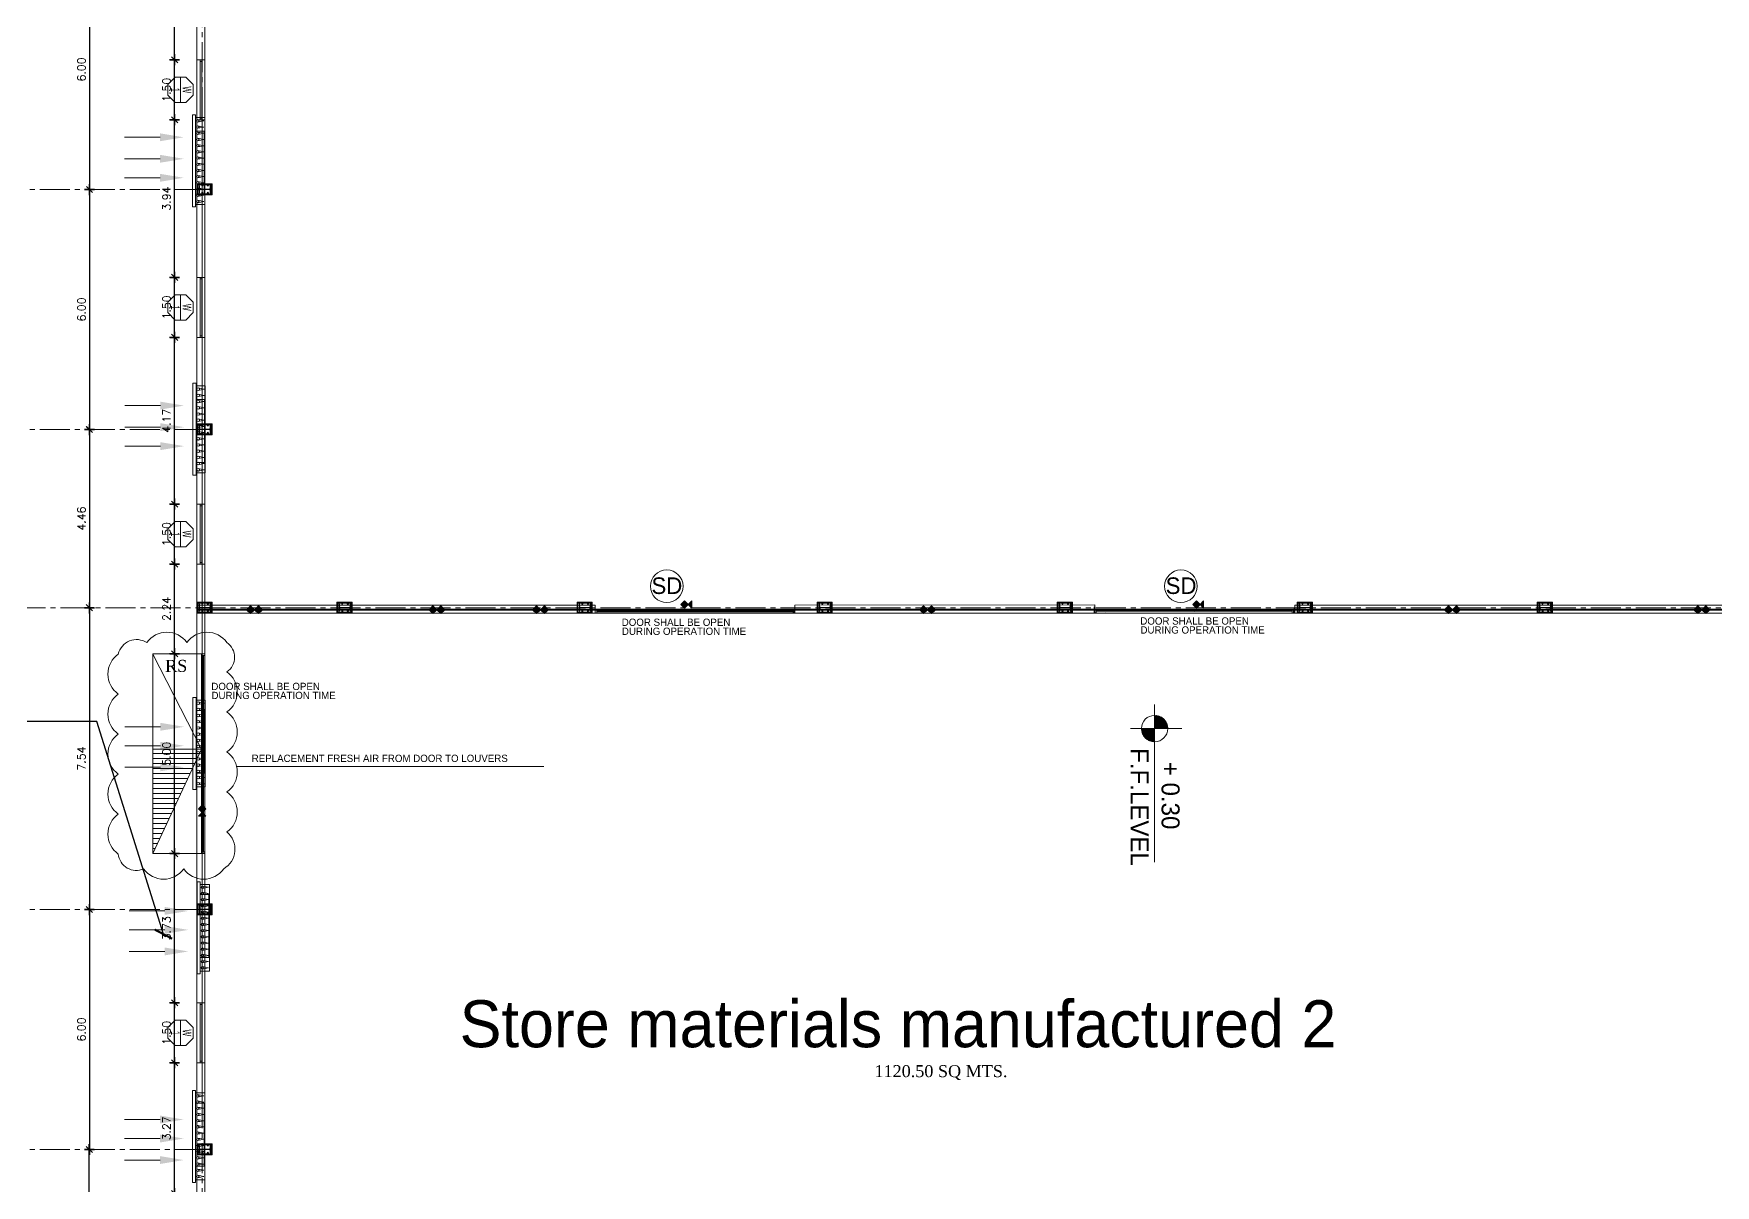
# Model space of a CAD drawing. Header units: inches. Extents: x -68096 to 69834, y -16833 to 17650.
# Drawn here: x 775.79 to 817.82, y 202.14 to 230.93 of the extents above; entities that cross this region are included whole.
import ezdxf
from ezdxf.enums import TextEntityAlignment as Align

# ---------------------------------------------------------------- set-up
doc = ezdxf.new("R2010")
doc.units = ezdxf.units.IN
doc.header["$MEASUREMENT"] = 0
doc.linetypes.add('CENTER2', pattern=[1.125, 0.75, -0.125, 0.125, -0.125])
doc.linetypes.add('HIDDEN', pattern=[0.375, 0.25, -0.125])
for name, color, linetype in [('1-EX-DUCT', 8, 'Continuous'), ('A-TEXT', 3, 'Continuous'), ('AC3', 2, 'Continuous'), ('AXES', 251, 'CENTER2'), ('DIAMENSION', 240, 'Continuous'), ('EAD', 20, 'Continuous'), ('ELEV', 37, 'Continuous'), ('FIXTURES', 1, 'Continuous'), ('H-DETL-TEXT', 3, 'Continuous'), ('LEVEL', 1, 'Continuous'), ('STAIR', 1, 'Continuous'), ('TEXT', 23, 'Continuous'), ('TILES', 1, 'Continuous'), ('wall plan', 40, 'Continuous'), ('WINC', 2, 'Continuous'), ('WINDOW', 30, 'Continuous')]:
    doc.layers.add(name, color=color, linetype=linetype)
for name, color, linetype, lineweight in [('A-FIX', 1, 'Continuous', 18), ('ELE 6', 14, 'Continuous', 15), ('FIRE EMERGENCY LIGHT', 211, 'Continuous', 30), ('FPS', 172, 'Continuous', 60), ('TEXT30', 62, 'Continuous', 25)]:
    doc.layers.add(name, color=color, linetype=linetype, lineweight=lineweight)
doc.styles.add('Browallia', font='')
doc.styles.add('ISCOP3', font='swissc.ttf')
doc.styles.add('MAHER_TIMES', font='times.ttf')
doc.styles.add('ROMANS', font='romans.shx')
doc.styles.add('ROMANT', font='romant.shx')
doc.styles.get('Browallia').set_extended_font_data('BrowalliaUPC')
doc.dimstyles.new('100', dxfattribs={"dimtxt": 0.2, "dimasz": 0.035, "dimexe": 0, "dimexo": 0, "dimgap": 0.1, "dimtad": 1, "dimzin": 0, "dimdsep": 46, "dimtxsty": 'ROMANS', "dimblk": 'J2', "dimblk1": 'J2', "dimblk2": 'J2', "dimsah": 1, "dimcen": 0, "dimse1": 1, "dimse2": 1, "dimclrd": 1, "dimclre": 1, "dimclrt": 6, "dimadec": 0, "dimazin": 0, "dimtfac": 0.9, "dimtix": 1, "dimtmove": 2, "dimatfit": 3, "dimldrblk": 'J2', "dimfxl": 1, "dimtolj": 1, "dimtzin": 0, "dimarcsym": 0})
doc.dimstyles.new('sketch dim', dxfattribs={"dimtxt": 0.15, "dimasz": 0.109, "dimexe": 0.15, "dimexo": 0.1, "dimgap": 0.09, "dimtad": 1, "dimzin": 0, "dimdsep": 46, "dimtxsty": 'ROMANT', "dimblk": 'ARCHTICK', "dimcen": 0.05, "dimdle": 0.15, "dimclrd": 256, "dimclre": 256, "dimclrt": 4, "dimadec": 0, "dimazin": 0, "dimtfac": 1, "dimtix": 1, "dimtofl": 0, "dimtmove": 2, "dimatfit": 3, "dimldrblk": 'ARCHTICK', "dimfxl": 0.15, "dimtolj": 1, "dimtzin": 0, "dimarcsym": 0})

# ---------------------------------------------------------------- blocks, each defined once
blk = doc.blocks.new('FGFGFGGFH')
at = {"layer": 'ELEV', "lineweight": 5, "ltscale": 10}
blk.add_hatch(color=256, dxfattribs=at).paths.add_polyline_path([(240487.056, 378767.641), (240487.056, 378767.596, -0.414214), (240487.036, 378767.576), (240486.836, 378767.576, -0.414214), (240486.816, 378767.596), (240486.816, 378767.641, 0.414214), (240486.796, 378767.661), (240486.786, 378767.661), (240486.786, 378767.461), (240486.796, 378767.461, 0.414214), (240486.816, 378767.481), (240486.816, 378767.526, -0.414214), (240486.836, 378767.546), (240487.036, 378767.546, -0.414214), (240487.056, 378767.526), (240487.056, 378767.481, 0.414214), (240487.076, 378767.461), (240487.086, 378767.461), (240487.086, 378767.661), (240487.076, 378767.661, 0.414214)])
at = {"lineweight": 5}
for p, q in [((240486.752, 378767.701), (240487.132, 378767.701)), ((240486.752, 378767.429), (240486.752, 378767.701)), ((240487.132, 378767.701), (240487.132, 378767.429)), ((240487.132, 378767.429), (240486.752, 378767.429)), ((240486.775, 378767.677), (240487.109, 378767.677)), ((240486.775, 378767.452), (240486.775, 378767.677)), ((240487.109, 378767.452), (240486.775, 378767.452)), ((240487.109, 378767.677), (240487.109, 378767.452))]:
    blk.add_line(p, q, dxfattribs=at)
at = {"linetype": 'HIDDEN', "lineweight": 5}
for p, q in [((240486.76, 378767.693), (240487.124, 378767.693)), ((240486.76, 378767.436), (240486.76, 378767.693)), ((240487.124, 378767.436), (240486.76, 378767.436)), ((240486.767, 378767.685), (240487.117, 378767.685)), ((240486.767, 378767.444), (240486.767, 378767.685)), ((240487.117, 378767.444), (240486.767, 378767.444)), ((240487.117, 378767.685), (240487.117, 378767.444)), ((240487.124, 378767.693), (240487.124, 378767.436))]:
    blk.add_line(p, q, dxfattribs=at)
at = {"lineweight": 5}
for centre in [(240486.86, 378767.651), (240486.86, 378767.465), (240486.999, 378767.651), (240487, 378767.463)]:
    blk.add_circle(centre, 0.0141, dxfattribs=at)
blk = doc.blocks.new('J2')
for p, q in [((-4, 0), (0, 0)), ((-2.2, -2.2), (2.2, 2.2)), ((0, 3.5), (0, -3.6)), ((0, 0), (3.8, 0))]:
    blk.add_line(p, q)
blk = doc.blocks.new('*D116')
at = {"color": 251, "lineweight": -2, "transparency": 16777216}
blk.add_line((775.521, 184.937), (775.521, 248.225), dxfattribs=at)
at = {"layer": 'Defpoints', "color": 0, "transparency": 16777216}
for p in [(775.521, 248.26), (780.352, 248.26), (780.352, 184.902)]:
    blk.add_point(p, dxfattribs=at)
at = {"color": 251, "lineweight": -2, "transparency": 16777216, "xscale": 0.035, "yscale": 0.035, "zscale": 0.035}
for p, rotation in [((775.521, 248.26), 90), ((775.521, 184.902), 270)]:
    blk.add_blockref('J2', p, dxfattribs=dict(at, rotation=rotation))
at = {"color": 251, "lineweight": 0, "transparency": 16777216, "insert": (775.321, 216.581), "char_height": 0.2, "attachment_point": 5, "rotation": 90, "style": 'ROMANS'}
blk.add_mtext('\\A1;63.36', dxfattribs=at)
blk = doc.blocks.new('*D120')
at = {"color": 251, "lineweight": -2, "transparency": 16777216}
blk.add_line((777.187, 233.002), (777.187, 227.072), dxfattribs=at)
at = {"layer": 'Defpoints', "color": 0, "transparency": 16777216}
for p in [(776.415, 233.037), (776.271, 227.037), (777.187, 227.037)]:
    blk.add_point(p, dxfattribs=at)
at = {"color": 251, "lineweight": -2, "transparency": 16777216, "xscale": 0.035, "yscale": 0.035, "zscale": 0.035}
for p, rotation in [((777.187, 233.037), 90), ((777.187, 227.037), 270)]:
    blk.add_blockref('J2', p, dxfattribs=dict(at, rotation=rotation))
at = {"color": 251, "lineweight": 0, "transparency": 16777216, "insert": (776.987, 230.037), "char_height": 0.2, "attachment_point": 5, "rotation": 90, "style": 'ROMANS'}
blk.add_mtext('\\A1;6.00', dxfattribs=at)
blk = doc.blocks.new('*D121')
at = {"color": 251, "lineweight": -2, "transparency": 16777216}
blk.add_line((777.188, 227.002), (777.188, 221.072), dxfattribs=at)
at = {"layer": 'Defpoints', "color": 0, "transparency": 16777216}
for p in [(776.271, 227.037), (776.016, 221.037), (777.188, 221.037)]:
    blk.add_point(p, dxfattribs=at)
at = {"color": 251, "lineweight": -2, "transparency": 16777216, "xscale": 0.035, "yscale": 0.035, "zscale": 0.035}
for p, rotation in [((777.188, 227.037), 90), ((777.188, 221.037), 270)]:
    blk.add_blockref('J2', p, dxfattribs=dict(at, rotation=rotation))
at = {"color": 251, "lineweight": 0, "transparency": 16777216, "insert": (776.988, 224.037), "char_height": 0.2, "attachment_point": 5, "rotation": 90, "style": 'ROMANS'}
blk.add_mtext('\\A1;6.00', dxfattribs=at)
blk = doc.blocks.new('*D122')
at = {"color": 251, "lineweight": -2, "transparency": 16777216}
blk.add_line((777.185, 221.002), (777.185, 216.615), dxfattribs=at)
at = {"layer": 'Defpoints', "color": 0, "transparency": 16777216}
for p in [(776.016, 221.037), (776.55, 216.58), (777.185, 216.58)]:
    blk.add_point(p, dxfattribs=at)
at = {"color": 251, "lineweight": -2, "transparency": 16777216, "xscale": 0.035, "yscale": 0.035, "zscale": 0.035}
for p, rotation in [((777.185, 221.037), 90), ((777.185, 216.58), 270)]:
    blk.add_blockref('J2', p, dxfattribs=dict(at, rotation=rotation))
at = {"color": 251, "lineweight": 0, "transparency": 16777216, "insert": (776.985, 218.809), "char_height": 0.2, "attachment_point": 5, "rotation": 90, "style": 'ROMANS'}
blk.add_mtext('\\A1;4.46', dxfattribs=at)
blk = doc.blocks.new('*D123')
at = {"color": 251, "lineweight": -2, "transparency": 16777216}
blk.add_line((777.185, 216.545), (777.185, 209.072), dxfattribs=at)
at = {"layer": 'Defpoints', "color": 0, "transparency": 16777216}
for p in [(776.55, 216.58), (776.524, 209.037), (777.185, 209.037)]:
    blk.add_point(p, dxfattribs=at)
at = {"color": 251, "lineweight": -2, "transparency": 16777216, "xscale": 0.035, "yscale": 0.035, "zscale": 0.035}
for p, rotation in [((777.185, 216.58), 90), ((777.185, 209.037), 270)]:
    blk.add_blockref('J2', p, dxfattribs=dict(at, rotation=rotation))
at = {"color": 251, "lineweight": 0, "transparency": 16777216, "insert": (776.985, 212.809), "char_height": 0.2, "attachment_point": 5, "rotation": 90, "style": 'ROMANS'}
blk.add_mtext('\\A1;7.54', dxfattribs=at)
blk = doc.blocks.new('*D124')
at = {"color": 251, "lineweight": -2, "transparency": 16777216}
blk.add_line((777.185, 209.002), (777.185, 203.072), dxfattribs=at)
at = {"layer": 'Defpoints', "color": 0, "transparency": 16777216}
for p in [(776.524, 209.037), (777.185, 203.037), (862.269, 203.037)]:
    blk.add_point(p, dxfattribs=at)
at = {"color": 251, "lineweight": -2, "transparency": 16777216, "xscale": 0.035, "yscale": 0.035, "zscale": 0.035}
for p, rotation in [((777.185, 209.037), 90), ((777.185, 203.037), 270)]:
    blk.add_blockref('J2', p, dxfattribs=dict(at, rotation=rotation))
at = {"color": 251, "lineweight": 0, "transparency": 16777216, "insert": (776.985, 206.037), "char_height": 0.2, "attachment_point": 5, "rotation": 90, "style": 'ROMANS'}
blk.add_mtext('\\A1;6.00', dxfattribs=at)
blk = doc.blocks.new('*D139')
at = {"color": 251, "lineweight": -2, "transparency": 16777216}
blk.add_line((779.315, 201.965), (779.315, 205.166), dxfattribs=at)
at = {"layer": 'Defpoints', "color": 0, "transparency": 16777216}
for p in [(779.315, 205.201), (779.873, 205.201), (779.873, 201.93)]:
    blk.add_point(p, dxfattribs=at)
at = {"color": 251, "lineweight": -2, "transparency": 16777216, "xscale": 0.035, "yscale": 0.035, "zscale": 0.035}
for p, rotation in [((779.315, 205.201), 90), ((779.315, 201.93), 270)]:
    blk.add_blockref('J2', p, dxfattribs=dict(at, rotation=rotation))
at = {"color": 251, "lineweight": 0, "transparency": 16777216, "insert": (779.115, 203.565), "char_height": 0.2, "attachment_point": 5, "rotation": 90, "style": 'ROMANS'}
blk.add_mtext('\\A1;3.27', dxfattribs=at)
blk = doc.blocks.new('*D140')
at = {"color": 251, "lineweight": -2, "transparency": 16777216}
blk.add_line((779.315, 205.236), (779.315, 206.666), dxfattribs=at)
at = {"layer": 'Defpoints', "color": 0, "transparency": 16777216}
for p in [(779.315, 206.701), (779.873, 206.701), (779.873, 205.201)]:
    blk.add_point(p, dxfattribs=at)
at = {"color": 251, "lineweight": -2, "transparency": 16777216, "xscale": 0.035, "yscale": 0.035, "zscale": 0.035}
for p, rotation in [((779.315, 206.701), 90), ((779.315, 205.201), 270)]:
    blk.add_blockref('J2', p, dxfattribs=dict(at, rotation=rotation))
at = {"color": 251, "lineweight": 0, "transparency": 16777216, "insert": (779.115, 205.951), "char_height": 0.2, "attachment_point": 5, "rotation": 90, "style": 'ROMANS'}
blk.add_mtext('\\A1;1.50', dxfattribs=at)
blk = doc.blocks.new('*D141')
at = {"color": 251, "lineweight": -2, "transparency": 16777216}
blk.add_line((779.315, 206.736), (779.315, 210.398), dxfattribs=at)
at = {"layer": 'Defpoints', "color": 0, "transparency": 16777216}
for p in [(779.315, 210.433), (779.678, 210.433), (779.873, 206.701)]:
    blk.add_point(p, dxfattribs=at)
at = {"color": 251, "lineweight": -2, "transparency": 16777216, "xscale": 0.035, "yscale": 0.035, "zscale": 0.035}
for p, rotation in [((779.315, 210.433), 90), ((779.315, 206.701), 270)]:
    blk.add_blockref('J2', p, dxfattribs=dict(at, rotation=rotation))
at = {"color": 251, "lineweight": 0, "transparency": 16777216, "insert": (779.115, 208.567), "char_height": 0.2, "attachment_point": 5, "rotation": 90, "style": 'ROMANS'}
blk.add_mtext('\\A1;3.73', dxfattribs=at)
blk = doc.blocks.new('*D142')
at = {"color": 251, "lineweight": -2, "transparency": 16777216}
blk.add_line((779.315, 210.468), (779.315, 215.393), dxfattribs=at)
at = {"layer": 'Defpoints', "color": 0, "transparency": 16777216}
for p in [(779.315, 215.428), (779.678, 215.428), (779.678, 210.433)]:
    blk.add_point(p, dxfattribs=at)
at = {"color": 251, "lineweight": -2, "transparency": 16777216, "xscale": 0.035, "yscale": 0.035, "zscale": 0.035}
for p, rotation in [((779.315, 215.428), 90), ((779.315, 210.433), 270)]:
    blk.add_blockref('J2', p, dxfattribs=dict(at, rotation=rotation))
at = {"color": 251, "lineweight": 0, "transparency": 16777216, "insert": (779.115, 212.93), "char_height": 0.2, "attachment_point": 5, "rotation": 90, "style": 'ROMANS'}
blk.add_mtext('\\A1;5.00', dxfattribs=at)
blk = doc.blocks.new('*D143')
at = {"color": 251, "lineweight": -2, "transparency": 16777216}
blk.add_line((779.315, 215.463), (779.315, 217.636), dxfattribs=at)
at = {"layer": 'Defpoints', "color": 0, "transparency": 16777216}
for p in [(779.315, 217.671), (779.873, 217.671), (779.678, 215.428)]:
    blk.add_point(p, dxfattribs=at)
at = {"color": 251, "lineweight": -2, "transparency": 16777216, "xscale": 0.035, "yscale": 0.035, "zscale": 0.035}
for p, rotation in [((779.315, 217.671), 90), ((779.315, 215.428), 270)]:
    blk.add_blockref('J2', p, dxfattribs=dict(at, rotation=rotation))
at = {"color": 251, "lineweight": 0, "transparency": 16777216, "insert": (779.115, 216.549), "char_height": 0.2, "attachment_point": 5, "rotation": 90, "style": 'ROMANS'}
blk.add_mtext('\\A1;2.24', dxfattribs=at)
blk = doc.blocks.new('*D144')
at = {"color": 251, "lineweight": -2, "transparency": 16777216}
blk.add_line((779.315, 217.706), (779.315, 219.136), dxfattribs=at)
at = {"layer": 'Defpoints', "color": 0, "transparency": 16777216}
for p in [(779.315, 219.171), (779.873, 219.171), (779.873, 217.671)]:
    blk.add_point(p, dxfattribs=at)
at = {"color": 251, "lineweight": -2, "transparency": 16777216, "xscale": 0.035, "yscale": 0.035, "zscale": 0.035}
for p, rotation in [((779.315, 219.171), 90), ((779.315, 217.671), 270)]:
    blk.add_blockref('J2', p, dxfattribs=dict(at, rotation=rotation))
at = {"color": 251, "lineweight": 0, "transparency": 16777216, "insert": (779.115, 218.421), "char_height": 0.2, "attachment_point": 5, "rotation": 90, "style": 'ROMANS'}
blk.add_mtext('\\A1;1.50', dxfattribs=at)
blk = doc.blocks.new('*D145')
at = {"color": 251, "lineweight": -2, "transparency": 16777216}
blk.add_line((779.315, 219.206), (779.315, 223.304), dxfattribs=at)
at = {"layer": 'Defpoints', "color": 0, "transparency": 16777216}
for p in [(779.315, 223.339), (779.873, 223.339), (779.873, 219.171)]:
    blk.add_point(p, dxfattribs=at)
at = {"color": 251, "lineweight": -2, "transparency": 16777216, "xscale": 0.035, "yscale": 0.035, "zscale": 0.035}
for p, rotation in [((779.315, 223.339), 90), ((779.315, 219.171), 270)]:
    blk.add_blockref('J2', p, dxfattribs=dict(at, rotation=rotation))
at = {"color": 251, "lineweight": 0, "transparency": 16777216, "insert": (779.115, 221.255), "char_height": 0.2, "attachment_point": 5, "rotation": 90, "style": 'ROMANS'}
blk.add_mtext('\\A1;4.17', dxfattribs=at)
blk = doc.blocks.new('*D146')
at = {"color": 251, "lineweight": -2, "transparency": 16777216}
blk.add_line((779.315, 223.374), (779.315, 224.804), dxfattribs=at)
at = {"layer": 'Defpoints', "color": 0, "transparency": 16777216}
for p in [(779.315, 224.839), (779.873, 224.839), (779.873, 223.339)]:
    blk.add_point(p, dxfattribs=at)
at = {"color": 251, "lineweight": -2, "transparency": 16777216, "xscale": 0.035, "yscale": 0.035, "zscale": 0.035}
for p, rotation in [((779.315, 224.839), 90), ((779.315, 223.339), 270)]:
    blk.add_blockref('J2', p, dxfattribs=dict(at, rotation=rotation))
at = {"color": 251, "lineweight": 0, "transparency": 16777216, "insert": (779.115, 224.089), "char_height": 0.2, "attachment_point": 5, "rotation": 90, "style": 'ROMANS'}
blk.add_mtext('\\A1;1.50', dxfattribs=at)
blk = doc.blocks.new('*D147')
at = {"color": 251, "lineweight": -2, "transparency": 16777216}
blk.add_line((779.315, 224.874), (779.315, 228.743), dxfattribs=at)
at = {"layer": 'Defpoints', "color": 0, "transparency": 16777216}
for p in [(779.315, 228.778), (779.873, 228.778), (779.873, 224.839)]:
    blk.add_point(p, dxfattribs=at)
at = {"color": 251, "lineweight": -2, "transparency": 16777216, "xscale": 0.035, "yscale": 0.035, "zscale": 0.035}
for p, rotation in [((779.315, 228.778), 90), ((779.315, 224.839), 270)]:
    blk.add_blockref('J2', p, dxfattribs=dict(at, rotation=rotation))
at = {"color": 251, "lineweight": 0, "transparency": 16777216, "insert": (779.115, 226.808), "char_height": 0.2, "attachment_point": 5, "rotation": 90, "style": 'ROMANS'}
blk.add_mtext('\\A1;3.94', dxfattribs=at)
blk = doc.blocks.new('*D148')
at = {"color": 251, "lineweight": -2, "transparency": 16777216}
blk.add_line((779.315, 228.813), (779.315, 230.243), dxfattribs=at)
at = {"layer": 'Defpoints', "color": 0, "transparency": 16777216}
for p in [(779.315, 230.278), (779.873, 230.278), (779.873, 228.778)]:
    blk.add_point(p, dxfattribs=at)
at = {"color": 251, "lineweight": -2, "transparency": 16777216, "xscale": 0.035, "yscale": 0.035, "zscale": 0.035}
for p, rotation in [((779.315, 230.278), 90), ((779.315, 228.778), 270)]:
    blk.add_blockref('J2', p, dxfattribs=dict(at, rotation=rotation))
at = {"color": 251, "lineweight": 0, "transparency": 16777216, "insert": (779.115, 229.528), "char_height": 0.2, "attachment_point": 5, "rotation": 90, "style": 'ROMANS'}
blk.add_mtext('\\A1;1.50', dxfattribs=at)
blk = doc.blocks.new('*D149')
at = {"color": 251, "lineweight": -2, "transparency": 16777216}
blk.add_line((779.315, 230.313), (779.315, 233.508), dxfattribs=at)
at = {"layer": 'Defpoints', "color": 0, "transparency": 16777216}
for p in [(779.315, 233.543), (779.57, 233.543), (779.873, 230.278)]:
    blk.add_point(p, dxfattribs=at)
at = {"color": 251, "lineweight": -2, "transparency": 16777216, "xscale": 0.035, "yscale": 0.035, "zscale": 0.035}
for p, rotation in [((779.315, 233.543), 90), ((779.315, 230.278), 270)]:
    blk.add_blockref('J2', p, dxfattribs=dict(at, rotation=rotation))
at = {"color": 251, "lineweight": 0, "transparency": 16777216, "insert": (779.115, 231.911), "char_height": 0.2, "attachment_point": 5, "rotation": 90, "style": 'ROMANS'}
blk.add_mtext('\\A1;3.27', dxfattribs=at)
blk = doc.blocks.new('*D217')
at = {"color": 251, "lineweight": -2, "transparency": 16777216}
blk.add_line((777.183, 197.072), (777.183, 203.002), dxfattribs=at)
at = {"layer": 'Defpoints', "color": 0, "transparency": 16777216}
for p in [(776.704, 203.037), (777.183, 203.037), (776.702, 197.037)]:
    blk.add_point(p, dxfattribs=at)
at = {"color": 251, "lineweight": -2, "transparency": 16777216, "xscale": 0.035, "yscale": 0.035, "zscale": 0.035}
for p, rotation in [((777.183, 203.037), 90), ((777.183, 197.037), 270)]:
    blk.add_blockref('J2', p, dxfattribs=dict(at, rotation=rotation))
at = {"color": 251, "lineweight": 0, "transparency": 16777216, "insert": (776.983, 200.037), "char_height": 0.2, "attachment_point": 5, "rotation": 90, "style": 'ROMANS'}
blk.add_mtext('\\A1;6.00', dxfattribs=at)
blk = doc.blocks.new('F.A.L.')
at = {"layer": 'AC3', "color": 1, "linetype": 'Continuous', "lineweight": 0}
for p, q in [((-733, 411), (-1441, 411)), ((-733, 34), (-1441, 34)), ((-733, -394), (-1441, -394))]:
    blk.add_line(p, q, dxfattribs=at)
for points in [[(-733, 490), (-733, 333), (-263, 411)], [(-733, 112), (-733, -45), (-263, 34)], [(-733, -316), (-733, -472), (-263, -394)]]:
    blk.add_solid(points, dxfattribs=at)
at = {"layer": 'ELE 6', "lineweight": 0}
blk.add_lwpolyline([(-26, -513), (-26, 737), (141, 737), (141, -513), (-26, -513)], dxfattribs=at)
at = {"layer": 'H-DETL-TEXT', "color": 12, "lineweight": 0}
blk.add_lwpolyline([(-88, -837), (-26, -837), (-26, 991), (-88, 991)], close=True, dxfattribs=at)
for points in [[(-26, -785), (159, -785), (159, 939), (-26, 939)], [(16, 906), (139, 881), (16, 856)], [(16, 783), (139, 758), (16, 733)], [(16, 659), (139, 635), (16, 610)], [(16, 536), (139, 512), (16, 487)], [(16, 413), (139, 388), (16, 364)], [(16, 290), (139, 265), (16, 241)], [(16, 167), (139, 142), (16, 118)], [(16, 44), (139, 19), (16, -6)], [(16, -79), (139, -104), (16, -129)], [(16, -203), (139, -227), (16, -252)], [(16, -326), (139, -350), (16, -375)], [(16, -449), (139, -474), (16, -498)], [(16, -572), (139, -597), (16, -621)], [(16, -695), (139, -720), (16, -744)]]:
    blk.add_lwpolyline(points, dxfattribs=at)
for centre in [(16, 881), (16, 758), (16, 635), (16, 512), (16, 388), (16, 265), (16, 142), (16, 19), (16, -104), (16, -227), (16, -350), (16, -474), (16, -597), (16, -720)]:
    blk.add_circle(centre, 24.6, dxfattribs=at)
blk = doc.blocks.new('_ARCHTICK')
at = {"color": 0, "linetype": 'ByBlock', "const_width": 0.15}
blk.add_lwpolyline([(-0.5, -0.5), (0.5, 0.5)], dxfattribs=at)

msp = doc.modelspace()

# ---------------------------------------------------------------- hatches: boundary and pattern name
at = {"layer": 'FIRE EMERGENCY LIGHT', "lineweight": 0, "true_color": 0x636466}
for points in [[(781.11535, 216.53123), (781.2134, 216.43318), (781.31145, 216.53123), (781.2134, 216.62929)], [(781.31145, 216.53123), (781.40951, 216.62929), (781.50756, 216.53123), (781.40951, 216.43318)], [(785.67448, 216.53123), (785.77253, 216.43318), (785.87059, 216.53123), (785.77253, 216.62929)], [(785.87059, 216.53123), (785.96864, 216.62929), (786.06669, 216.53123), (785.96864, 216.43318)], [(788.26239, 216.53123), (788.36044, 216.43318), (788.4585, 216.53123), (788.36044, 216.62929)], [(788.4585, 216.53123), (788.55655, 216.62929), (788.6546, 216.53123), (788.55655, 216.43318)], [(792.05724, 216.57215), (792.14782, 216.66274), (792.05724, 216.75332), (791.96665, 216.66274)], [(792.2384, 216.57215), (792.2384, 216.75332), (792.14782, 216.66274)], [(797.93681, 216.53123), (798.03486, 216.43318), (798.13291, 216.53123), (798.03486, 216.62929)], [(798.13291, 216.53123), (798.23097, 216.62929), (798.32902, 216.53123), (798.23097, 216.43318)], [(804.85242, 216.57321), (804.943, 216.66379), (804.85242, 216.75438), (804.76183, 216.66379)], [(805.03358, 216.57321), (805.03358, 216.75438), (804.943, 216.66379)], [(811.05561, 216.53123), (811.15366, 216.43318), (811.25172, 216.53123), (811.15366, 216.62929)], [(811.25172, 216.53123), (811.34977, 216.62929), (811.44782, 216.53123), (811.34977, 216.43318)], [(817.28853, 216.53123), (817.38658, 216.43318), (817.48464, 216.53123), (817.38658, 216.62929)], [(817.48464, 216.53123), (817.58269, 216.62929), (817.68075, 216.53123), (817.58269, 216.43318)], [(779.91383, 211.54961), (780.00442, 211.45903), (780.095, 211.54961), (780.00442, 211.6402)], [(779.91383, 211.36845), (780.095, 211.36845), (780.00442, 211.45903)]]:
    msp.add_hatch(color=251, dxfattribs=at).paths.add_polyline_path(points)
at = {"layer": 'LEVEL', "lineweight": 0, "true_color": 0x636466}
h = msp.add_hatch(dxfattribs=at)
h.set_pattern_fill('ANSI31', color=251, scale=0.1, angle=-90, style=0)
h.set_pattern_definition([(315, (802.779545, 397.307648), (0.0088388348, 0.0088388348), [])])
h.paths.add_polyline_path([(803.80794, 213.55896), (804.13687, 213.55896, 0.41421356), (803.80794, 213.88789)])
h.paths.add_polyline_path([(803.80794, 213.23003), (803.80794, 213.55896), (803.47901, 213.55896, 0.41421356)])
at = {"layer": 'TILES', "lineweight": 0, "ltscale": 10, "true_color": 0x636466}
h = msp.add_hatch(dxfattribs=at)
h.set_pattern_fill('ANSI31', color=251, angle=135, style=0)
h.set_pattern_definition([(180, (779.98345, 210.43259), (6e-12, -0.125), [])])
h.paths.add_polyline_path([(778.77183, 213.04187), (778.77183, 210.43259), (778.77213, 210.43259), (779.98345, 213.04187)])

# ---------------------------------------------------------------- linework, layer by layer
at = {"color": 251, "lineweight": 0, "true_color": 0x636466}
for p, q in [((789.82342, 216.64489), (779.87345, 216.64489)), ((802.31438, 216.65489), (794.81855, 216.64489)), ((826.37652, 216.64489), (807.30951, 216.64489)), ((855.37307, 216.44489), (779.87345, 216.44489))]:
    msp.add_line(p, q, dxfattribs=at)
at = {"color": 1, "lineweight": 0}
msp.add_line((780.86628, 212.61063), (788.54478, 212.61063), dxfattribs=at)
at = {"color": 251, "lineweight": 0, "true_color": 0x636466}
for points in [[(803.14324, 184.90211), (779.87345, 184.90211), (779.87345, 248.25987), (817.57963, 248.25987)], [(780.07345, 191.17433), (780.07345, 248.05987), (817.53963, 248.05987)], [(789.82342, 216.64489), (789.82342, 216.44489), (794.81855, 216.44489), (794.81855, 216.64489)], [(802.31438, 216.65489), (802.31438, 216.45489), (807.30951, 216.44489), (807.30951, 216.64489)]]:
    msp.add_lwpolyline(points, dxfattribs=at)
for points in [[(779.87345, 248.25987), (855.7532, 248.25987), (855.7532, 184.90211), (779.87345, 184.90211)], [(780.07345, 248.05987), (855.5532, 248.05987), (855.5532, 185.10211), (780.07345, 185.10211)]]:
    msp.add_lwpolyline(points, close=True, dxfattribs=at)
at = {"lineweight": 0}
msp.add_lwpolyline([(855.5532, 185.10211), (780.07345, 185.10211), (780.07345, 248.05987), (855.5532, 248.05987)], close=True, dxfattribs=at)
at = {"color": 4, "lineweight": 0}
msp.add_lwpolyline([(780.62143, 215.7081, 0.52056705), (779.62143, 215.7081, 0.52056705), (778.62143, 215.7081, 0.52056705), (777.90854, 215.421, 0.52056705), (777.90854, 214.421, 0.52056705), (777.90854, 213.421, 0.52056705), (777.90854, 212.421, 0.52056705), (777.90854, 211.421, 0.52056705), (777.90854, 210.421, 0.52056705), (778.5416, 210.05406, 0.52056705), (779.5416, 210.05406, 0.52056705), (780.5416, 210.05406, 0.52056705), (780.62143, 210.97423, 0.52056705), (780.62143, 211.97423, 0.52056705), (780.62143, 212.97423, 0.52056705), (780.62143, 213.97423, 0.52056705), (780.62143, 214.97423, 0.52056705)], format="xyb", close=True, dxfattribs=at)
at = {"layer": 'A-FIX', "color": 251, "lineweight": 0, "true_color": 0x636466}
for p, q in [((789.82342, 216.44489), (789.82342, 216.53489)), ((789.86842, 216.53489), (789.82342, 216.53489)), ((794.81855, 216.53489), (789.86842, 216.53489)), ((789.86842, 216.44489), (789.86842, 216.53489)), ((794.77355, 216.49922), (789.86842, 216.49922)), ((794.77355, 216.48055), (789.86842, 216.48055)), ((794.77355, 216.44489), (794.77355, 216.53489)), ((794.81855, 216.44489), (794.81855, 216.53489)), ((802.29938, 216.45489), (802.29938, 216.54489)), ((802.34438, 216.54489), (802.29938, 216.54489)), ((807.29451, 216.53489), (802.34438, 216.54489)), ((802.34438, 216.45489), (802.34438, 216.54489)), ((807.24951, 216.49922), (802.34438, 216.50922)), ((807.24951, 216.48055), (802.34438, 216.49055)), ((807.24951, 216.44489), (807.24951, 216.53489)), ((807.29451, 216.44489), (807.29451, 216.53489)), ((789.86842, 216.44489), (789.82342, 216.44489)), ((790.10985, 216.44489), (794.80808, 216.44489)), ((794.77355, 216.44489), (794.81855, 216.44489)), ((802.34438, 216.45489), (802.29938, 216.45489)), ((802.58581, 216.45489), (807.28404, 216.44489)), ((807.24951, 216.44489), (807.29451, 216.44489)), ((780.07345, 215.42772), (779.98345, 215.42772)), ((779.98345, 215.38272), (779.98345, 215.42772)), ((779.98345, 210.43259), (779.98345, 215.38272)), ((780.07345, 215.38272), (779.98345, 215.38272)), ((780.01911, 210.47759), (780.01911, 215.38272)), ((780.03778, 210.47759), (780.03778, 215.38272)), ((780.07345, 215.38272), (780.07345, 215.42772)), ((780.07345, 215.14129), (780.07345, 210.44306)), ((780.07345, 210.47759), (779.98345, 210.47759)), ((780.07345, 210.43259), (779.98345, 210.43259)), ((780.07345, 210.47759), (780.07345, 210.43259))]:
    msp.add_line(p, q, dxfattribs=at)
at = {"layer": 'AXES', "color": 251, "lineweight": 0, "true_color": 0x636466}
for p, q in [((780.00442, 252.09392), (780.00442, 203.64481)), ((780.00442, 252.09392), (780.00442, 203.64481)), ((780.00442, 181.06806), (780.00442, 229.51717)), ((780.07345, 227.03723), (772.92187, 227.03723)), ((780.07345, 221.03723), (772.92187, 221.03723)), ((860.46026, 216.58001), (772.92187, 216.58001)), ((780.07345, 209.03723), (772.92187, 209.03723)), ((780.07345, 203.03723), (772.92187, 203.03723))]:
    msp.add_line(p, q, dxfattribs=at)
at = {"layer": 'DIAMENSION', "color": 251, "lineweight": 0, "true_color": 0x636466}
for centre in [(791.61565, 217.11635), (804.4662, 217.11635)]:
    msp.add_circle(centre, 0.40775, dxfattribs=at)
at = {"layer": 'FIRE EMERGENCY LIGHT', "color": 251, "lineweight": 0, "true_color": 0x636466}
for points in [[(781.11535, 216.53123), (781.2134, 216.43318), (781.31145, 216.53123), (781.2134, 216.62929)], [(781.31145, 216.53123), (781.40951, 216.62929), (781.50756, 216.53123), (781.40951, 216.43318)], [(785.67448, 216.53123), (785.77253, 216.43318), (785.87059, 216.53123), (785.77253, 216.62929)], [(785.87059, 216.53123), (785.96864, 216.62929), (786.06669, 216.53123), (785.96864, 216.43318)], [(788.26239, 216.53123), (788.36044, 216.43318), (788.4585, 216.53123), (788.36044, 216.62929)], [(788.4585, 216.53123), (788.55655, 216.62929), (788.6546, 216.53123), (788.55655, 216.43318)], [(792.05724, 216.57215), (792.14782, 216.66274), (792.05724, 216.75332), (791.96665, 216.66274)], [(797.93681, 216.53123), (798.03486, 216.43318), (798.13291, 216.53123), (798.03486, 216.62929)], [(798.13291, 216.53123), (798.23097, 216.62929), (798.32902, 216.53123), (798.23097, 216.43318)], [(804.85242, 216.57321), (804.943, 216.66379), (804.85242, 216.75438), (804.76183, 216.66379)], [(811.05561, 216.53123), (811.15366, 216.43318), (811.25172, 216.53123), (811.15366, 216.62929)], [(811.25172, 216.53123), (811.34977, 216.62929), (811.44782, 216.53123), (811.34977, 216.43318)], [(817.28853, 216.53123), (817.38658, 216.43318), (817.48464, 216.53123), (817.38658, 216.62929)], [(817.48464, 216.53123), (817.58269, 216.62929), (817.68075, 216.53123), (817.58269, 216.43318)], [(779.91383, 211.54961), (780.00442, 211.45903), (780.095, 211.54961), (780.00442, 211.6402)]]:
    msp.add_lwpolyline(points, close=True, dxfattribs=at)
for points in [[(792.2384, 216.57215), (792.2384, 216.75332), (792.14782, 216.66274), (792.2384, 216.57215)], [(805.03358, 216.57321), (805.03358, 216.75438), (804.943, 216.66379), (805.03358, 216.57321)], [(779.91383, 211.36845), (780.095, 211.36845), (780.00442, 211.45903), (779.91383, 211.36845)]]:
    msp.add_lwpolyline(points, dxfattribs=at)
at = {"layer": 'FIXTURES', "color": 251, "lineweight": 0, "true_color": 0x636466}
for p, q in [((779.9286, 215.42772), (778.77183, 215.42772)), ((778.77183, 210.43196), (778.77183, 215.42772)), ((778.77183, 215.42325), (778.77183, 210.48416)), ((778.77183, 215.42325), (779.9836, 213.0422)), ((779.9836, 213.0422), (778.77183, 210.43196)), ((779.9286, 210.43259), (778.77183, 210.43259))]:
    msp.add_line(p, q, dxfattribs=at)
at = {"layer": 'FPS', "color": 251, "linetype": 'HIDDEN', "lineweight": 0, "ltscale": 1.2, "true_color": 0x636466, "const_width": 0.04831}
msp.add_lwpolyline([(779.87345, 216.53125), (855.7532, 216.53026)], dxfattribs=at)
at = {"layer": 'LEVEL', "color": 251, "lineweight": 0, "true_color": 0x636466}
msp.add_circle((803.80794, 213.55896), 0.32893, dxfattribs=at)
at = {"layer": 'STAIR', "color": 251, "lineweight": 0, "true_color": 0x636466}
for p, q in [((803.80794, 210.22117), (803.80794, 214.16143)), ((804.48843, 213.55896), (803.20207, 213.55896))]:
    msp.add_line(p, q, dxfattribs=at)
at = {"layer": 'TILES', "color": 251, "lineweight": 0, "ltscale": 10, "true_color": 0x636466}
msp.add_line((779.98345, 213.04187), (778.77183, 213.04187), dxfattribs=at)
for points in [[(794.80355, 216.53489), (794.80355, 216.44489)], [(807.27951, 216.53489), (807.27951, 216.44489)], [(779.98345, 210.44759), (780.07345, 210.44759)]]:
    msp.add_lwpolyline(points, dxfattribs=at)
at = {"layer": 'wall plan', "color": 251, "lineweight": 0, "true_color": 0x636466}
for p, q in [((780.07345, 230.27795), (779.87345, 230.27795)), ((780.07345, 228.77795), (779.87345, 228.77795)), ((780.07345, 224.83859), (779.87345, 224.83859)), ((780.07345, 223.33859), (779.87345, 223.33859)), ((780.07345, 219.1705), (779.87345, 219.1705)), ((780.07345, 217.6705), (779.87345, 217.6705)), ((789.82342, 216.58973), (789.82342, 216.44489)), ((794.81855, 216.58973), (794.81855, 216.44489)), ((802.29938, 216.59973), (802.29938, 216.45489)), ((807.29451, 216.58973), (807.29451, 216.44489)), ((779.9286, 215.42772), (780.07345, 215.42772)), ((779.9286, 210.43259), (780.07345, 210.43259)), ((780.07345, 206.70127), (779.87345, 206.70127)), ((780.07345, 205.20127), (779.87345, 205.20127))]:
    msp.add_line(p, q, dxfattribs=at)
at = {"layer": 'WINC', "color": 251, "lineweight": 0, "true_color": 0x636466}
for p, q in [((779.46163, 229.84473), (779.46163, 229.21113)), ((779.46163, 224.40537), (779.46163, 223.77177)), ((779.46163, 218.73728), (779.46163, 218.10368)), ((779.46163, 206.26805), (779.46163, 205.63445))]:
    msp.add_line(p, q, dxfattribs=at)
for points in [[(779.33041, 229.21113), (779.59285, 229.21113), (779.77843, 229.39671), (779.77843, 229.65916), (779.59285, 229.84473), (779.33041, 229.84473), (779.14483, 229.65916), (779.14483, 229.39671)], [(779.33041, 223.77177), (779.59285, 223.77177), (779.77843, 223.95735), (779.77843, 224.21979), (779.59285, 224.40537), (779.33041, 224.40537), (779.14483, 224.21979), (779.14483, 223.95735)], [(779.33041, 218.10368), (779.59285, 218.10368), (779.77843, 218.28926), (779.77843, 218.5517), (779.59285, 218.73728), (779.33041, 218.73728), (779.14483, 218.5517), (779.14483, 218.28926)], [(779.33041, 205.63445), (779.59285, 205.63445), (779.77843, 205.82002), (779.77843, 206.08247), (779.59285, 206.26805), (779.33041, 206.26805), (779.14483, 206.08247), (779.14483, 205.82002)]]:
    msp.add_lwpolyline(points, close=True, dxfattribs=at)
at = {"layer": 'WINDOW', "color": 251, "linetype": 'Continuous', "lineweight": 0, "ltscale": 0.05, "true_color": 0x636466}
for p, q in [((779.87345, 230.27795), (779.87345, 228.77795)), ((779.95345, 230.23795), (779.95345, 228.81795)), ((779.99345, 228.81795), (779.99345, 230.23795)), ((780.07345, 228.77795), (780.07345, 230.27795)), ((779.87345, 224.83859), (779.87345, 223.33859)), ((779.95345, 224.79859), (779.95345, 223.37859)), ((779.99345, 223.37859), (779.99345, 224.79859)), ((780.07345, 223.33859), (780.07345, 224.83859)), ((779.87345, 219.1705), (779.87345, 217.6705)), ((779.95345, 219.1305), (779.95345, 217.7105)), ((779.99345, 217.7105), (779.99345, 219.1305)), ((780.07345, 217.6705), (780.07345, 219.1705)), ((779.87345, 206.70127), (779.87345, 205.20127)), ((779.95345, 206.66127), (779.95345, 205.24127)), ((779.99345, 205.24127), (779.99345, 206.66127)), ((780.07345, 205.20127), (780.07345, 206.70127))]:
    msp.add_line(p, q, dxfattribs=at)
at = {"layer": 'WINDOW', "color": 251, "lineweight": 0, "true_color": 0x636466}
for p, q in [((779.95345, 230.23795), (779.95345, 230.27795)), ((779.95345, 230.23795), (779.99345, 230.23795)), ((779.99345, 230.23795), (779.99345, 230.27795)), ((779.95345, 228.81795), (779.99345, 228.81795)), ((779.95345, 228.81795), (779.95345, 228.77795)), ((779.99345, 228.81795), (779.99345, 228.77795)), ((779.95345, 224.79859), (779.95345, 224.83859)), ((779.95345, 224.79859), (779.99345, 224.79859)), ((779.99345, 224.79859), (779.99345, 224.83859)), ((779.95345, 223.37859), (779.99345, 223.37859)), ((779.95345, 223.37859), (779.95345, 223.33859)), ((779.99345, 223.37859), (779.99345, 223.33859)), ((779.95345, 219.1305), (779.95345, 219.1705)), ((779.95345, 219.1305), (779.99345, 219.1305)), ((779.99345, 219.1305), (779.99345, 219.1705)), ((779.95345, 217.7105), (779.99345, 217.7105)), ((779.95345, 217.7105), (779.95345, 217.6705)), ((779.99345, 217.7105), (779.99345, 217.6705)), ((779.95345, 206.66127), (779.95345, 206.70127)), ((779.95345, 206.66127), (779.99345, 206.66127)), ((779.99345, 206.66127), (779.99345, 206.70127)), ((779.95345, 205.24127), (779.99345, 205.24127)), ((779.95345, 205.24127), (779.95345, 205.20127)), ((779.99345, 205.24127), (779.99345, 205.20127))]:
    msp.add_line(p, q, dxfattribs=at)

# ---------------------------------------------------------------- block references
at = {"color": 251, "lineweight": 0, "true_color": 0x636466, "rotation": 180}
for p in [(241267.0055, 378994.60291), (241267.0055, 378988.60291), (241267.0055, 378984.14568), (241270.50512, 378984.14568), (241276.50512, 378984.14568), (241282.50512, 378984.14568), (241288.50512, 378984.14568), (241294.50512, 378984.14568), (241300.50512, 378984.14568), (241267.0055, 378976.60291), (241267.0055, 378970.60291)]:
    msp.add_blockref('FGFGFGGFH', p, dxfattribs=at)
at = {"layer": '1-EX-DUCT', "lineweight": 0, "xscale": -0.001258056558894, "yscale": 0.001258056558894, "zscale": 0.001258056558894, "rotation": 180}
for p in [(779.87387, 227.84588), (779.88286, 221.13738)]:
    msp.add_blockref('F.A.L.', p, dxfattribs=at)
at = {"layer": '1-EX-DUCT', "lineweight": 0, "xscale": 0.001258056558894, "yscale": 0.001258056558894, "zscale": 0.001258056558894}
for p in [(779.88286, 213.08621), (779.98938, 208.48316), (779.87387, 203.2674)]:
    msp.add_blockref('F.A.L.', p, dxfattribs=at)

# ---------------------------------------------------------------- texts
at = {"color": 251, "linetype": 'Continuous', "lineweight": 0, "ltscale": 0.02, "true_color": 0x636466, "style": 'MAHER_TIMES'}
msp.add_text('RS', height=0.3, dxfattribs=at).set_placement((779.35479, 214.97707), align=Align.CENTER)
at = {"layer": 'A-TEXT', "color": 251, "linetype": 'ByBlock', "lineweight": 0, "true_color": 0x636466, "style": 'Browallia'}
for s, height, p in [('SD', 0.41488, (791.23309, 216.92391)), ('SD', 0.41488, (804.08364, 216.92391)), ('Store materials manufactured 2', 1.1745685, (786.43753, 205.59199))]:
    msp.add_text(s, height=height, dxfattribs=at).set_placement(p)
at = {"layer": 'A-TEXT', "color": 7, "linetype": 'ByBlock', "lineweight": 0, "style": 'Browallia'}
for s, p in [('DOOR SHALL BE OPEN ', (790.49032, 216.12586)), ('DURING OPERATION TIME', (790.49416, 215.90114)), ('DOOR SHALL BE OPEN ', (803.45086, 216.15802)), ('DURING OPERATION TIME', (803.4547, 215.9333)), ('DOOR SHALL BE OPEN ', (780.2328, 214.52277)), ('DURING OPERATION TIME', (780.23664, 214.29805)), ('REPLACEMENT FRESH AIR FROM DOOR TO LOUVERS', (781.24165, 212.72412))]:
    msp.add_text(s, height=0.1817298, dxfattribs=at).set_placement(p)
at = {"layer": 'A-TEXT', "color": 251, "linetype": 'ByBlock', "lineweight": 0, "true_color": 0x636466, "style": 'Browallia'}
for s, p in [('F.F.LEVEL', (803.20704, 213.06953)), ('+ 0.30', (803.98239, 212.72816))]:
    msp.add_text(s, height=0.45, rotation=270, dxfattribs=at).set_placement(p)
at = {"layer": 'TEXT', "color": 251, "lineweight": 0, "true_color": 0x636466, "style": 'ISCOP3', "width": 0.7}
for s, p in [('1', (779.33289, 229.52394)), ('W', (779.62714, 229.52885)), ('1', (779.33289, 224.08458)), ('W', (779.62714, 224.08949)), ('1', (779.33289, 218.41649)), ('W', (779.62714, 218.4214)), ('1', (779.33289, 205.94726)), ('W', (779.62714, 205.95216))]:
    msp.add_text(s, height=0.22, rotation=270, dxfattribs=at).set_placement(p, align=Align.MIDDLE)
at = {"layer": 'TEXT30', "color": 251, "lineweight": 0, "true_color": 0x636466, "style": 'MAHER_TIMES'}
msp.add_text('1120.50 SQ MTS.', height=0.3, rotation=359.997573, dxfattribs=at).set_placement((796.80696, 204.8449))

# ---------------------------------------------------------------- dimensions: what is measured, and where the dimension line sits
at = {"color": 251, "lineweight": 0, "true_color": 0x636466}
for base, p1, p2, angle, picture, middle in [((775.52063, 248.25987), (780.35201, 184.90211), (780.35201, 248.25987), 270, '*D116', (775.32063, 216.58099)), ((779.31479, 233.54341), (779.87345, 230.27795), (779.57023, 233.54341), 270, '*D149', (779.11479, 231.91068)), ((777.18656, 227.03723), (776.41533, 233.03723), (776.27069, 227.03723), 270, '*D120', (776.98656, 230.03723)), ((779.31479, 230.27795), (779.87345, 228.77795), (779.87345, 230.27795), 270, '*D148', (779.11479, 229.52795)), ((779.31479, 228.77795), (779.87345, 224.83859), (779.87345, 228.77795), 270, '*D147', (779.11479, 226.80827)), ((777.1881, 221.03723), (776.27069, 227.03723), (776.01644, 221.03723), 270, '*D121', (776.9881, 224.03723)), ((779.31479, 224.83859), (779.87345, 223.33859), (779.87345, 224.83859), 270, '*D146', (779.11479, 224.08859)), ((779.31479, 223.33859), (779.87345, 219.1705), (779.87345, 223.33859), 270, '*D145', (779.11479, 221.25455)), ((777.18512, 216.58001), (776.01644, 221.03723), (776.55037, 216.58001), 270, '*D122', (776.98512, 218.80862)), ((779.31479, 219.1705), (779.87345, 217.6705), (779.87345, 219.1705), 270, '*D144', (779.11479, 218.4205)), ((779.31479, 217.6705), (779.67838, 215.42772), (779.87345, 217.6705), 270, '*D143', (779.11479, 216.54911)), ((777.18512, 209.03723), (776.55037, 216.58001), (776.52431, 209.03723), 270, '*D123', (776.98512, 212.80862)), ((779.31479, 215.42772), (779.67762, 210.43259), (779.67838, 215.42772), 270, '*D142', (779.11479, 212.93015)), ((779.31479, 210.43259), (779.87345, 206.70127), (779.67762, 210.43259), 270, '*D141', (779.11479, 208.56693)), ((777.1854, 203.03723), (776.52431, 209.03723), (862.26867, 203.03723), 270, '*D124', (776.9854, 206.03723)), ((779.31479, 206.70127), (779.87345, 205.20127), (779.87345, 206.70127), 270, '*D140', (779.11479, 205.95127)), ((779.31479, 205.20127), (779.87345, 201.92952), (779.87345, 205.20127), 270, '*D139', (779.11479, 203.56539)), ((777.18349, 203.03723), (776.70221, 197.03723), (776.70382, 203.03723), 90, '*D217', (776.98349, 200.03723))]:
    dim = msp.add_linear_dim(base=base, p1=p1, p2=p2, angle=angle, dimstyle='100', override={"dimclrd": 251, "dimclrt": 251}, dxfattribs=at)
    dim.commit()
    dim.dimension.update_dxf_attribs({"geometry": picture, "text_midpoint": middle})

# ---------------------------------------------------------------- leaders
at = {"layer": 'EAD', "lineweight": 0}
msp.add_leader([(779.03359, 208.4206), (777.37492, 213.73797), (775.56695, 213.73797)], dimstyle='sketch dim', override={"dimasz": 0.35, "dimtad": 0, "dimfxl": 1.5, "dimfxlon": 1}, dxfattribs=at)

doc.saveas('drawing.dxf')
